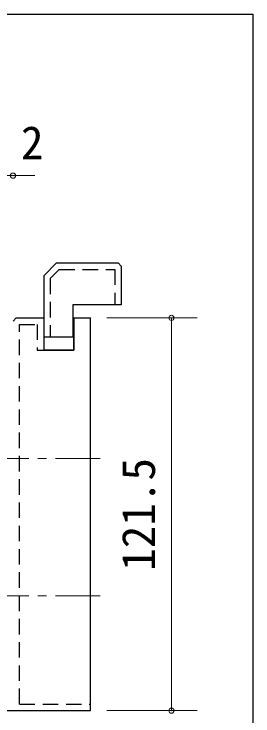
# Model space of a CAD drawing. Units: millimetres at full size; details may follow other scales. Extents: x -800 to 800, y -560 to 560.
# Drawn here: x 78.1 to 152, y -261.1 to -44 of the extents above; entities that cross this region are included whole.
import ezdxf
from ezdxf.enums import TextEntityAlignment as Align

# ---------------------------------------------------------------- set-up
doc = ezdxf.new("R2010")
doc.units = ezdxf.units.MM
doc.header["$LTSCALE"] = 4
doc.header["$PDMODE"] = 32
doc.header["$PDSIZE"] = 1.6
doc.linetypes.add('DASHED1', pattern=[1.8, 1.2, -0.6])
doc.linetypes.add('USER11', pattern=[5.525559, 3.453342, -0.690739, 0.690739, -0.690739])
doc.layers.add('0-0', color=7, linetype='Continuous', lineweight=25)
doc.layers.add('2-0', color=4, linetype='Continuous', lineweight=9)
doc.styles.add('ＭＳ ゴシック', font='')
doc.styles.get('ＭＳ ゴシック').set_extended_font_data('MS Gothic')

msp = doc.modelspace()

# ---------------------------------------------------------------- linework, layer by layer
at = {"layer": '0-0'}
for p, q in [((-780, -44), (152, -44)), ((152, -44), (152, -444))]:
    msp.add_line(p, q, dxfattribs=at)
at = {"layer": '2-0'}
for p, q in [((75.771, -93.997), (84.518, -93.997)), ((134.77, -138), (106.77, -138)), ((126.77, -259.496), (126.77, -138)), ((134.77, -259.496), (106.77, -259.496))]:
    msp.add_line(p, q, dxfattribs=at)
at = {"layer": '2-0', "color": 7, "lineweight": 25}
for p, q in [((91.264, -121.009), (87.274, -124.999)), ((91.264, -121.009), (110.274, -121.009)), ((110.274, -121.009), (111.274, -122.009)), ((87.274, -124.999), (87.274, -144.009)), ((111.275, -133.994), (96.272, -133.994)), ((77.769, -138.998), (78.771, -138)), ((78.771, -138), (87.274, -138)), ((87.274, -138), (87.274, -148)), ((96.565, -147.996), (96.565, -138)), ((96.565, -138), (101.77, -138)), ((96.565, -138), (96.565, -148)), ((96.572, -148), (96.572, -138)), ((101.77, -259.496), (101.77, -138)), ((87.274, -148), (96.572, -148)), ((96.565, -148), (87.565, -148)), ((-63.79, -259.496), (101.77, -259.496))]:
    msp.add_line(p, q, dxfattribs=at)
at = {"layer": '2-0', "color": 7, "linetype": 'DASHED1', "lineweight": 25}
for p, q in [((92.093, -123.009), (89.274, -125.827)), ((92.093, -123.009), (109.274, -123.009)), ((109.274, -123.009), (109.274, -134.009)), ((89.274, -125.827), (89.274, -144.009)), ((79.769, -140), (85.274, -140)), ((79.769, -257.496), (79.769, -140)), ((85.274, -140), (85.274, -148)), ((85.274, -148), (87.274, -148)), ((79.769, -257.496), (101.77, -257.496))]:
    msp.add_line(p, q, dxfattribs=at)
at = {"layer": '2-0', "linetype": 'USER11'}
for p, q in [((-63.79, -181.499), (106.77, -181.499)), ((-63.79, -224), (106.77, -224))]:
    msp.add_line(p, q, dxfattribs=at)
at = {"layer": '2-0', "color": 7, "lineweight": 25}
for points in [[(111.274, -122.009), (111.274, -134.009), (96.274, -134.009)], [(96.272, -133.994), (96.274, -144.009), (87.274, -144.009)]]:
    msp.add_lwpolyline(points, dxfattribs=at)
at = {"layer": '2-0'}
for p in [(77.769, -93.997), (126.77, -138), (126.77, -259.496)]:
    msp.add_point(p, dxfattribs=at)

# ---------------------------------------------------------------- texts
at = {"layer": '2-0', "color": 7, "style": 'ＭＳ ゴシック'}
msp.add_text('2', height=10.26, dxfattribs=at).set_placement((80.218, -91.997), align=Align.BOTTOM_LEFT)
msp.add_text('121.5', height=10.26, rotation=90, dxfattribs=at).set_placement((124.77, -216.248), align=Align.BOTTOM_LEFT)

doc.saveas('drawing.dxf')
